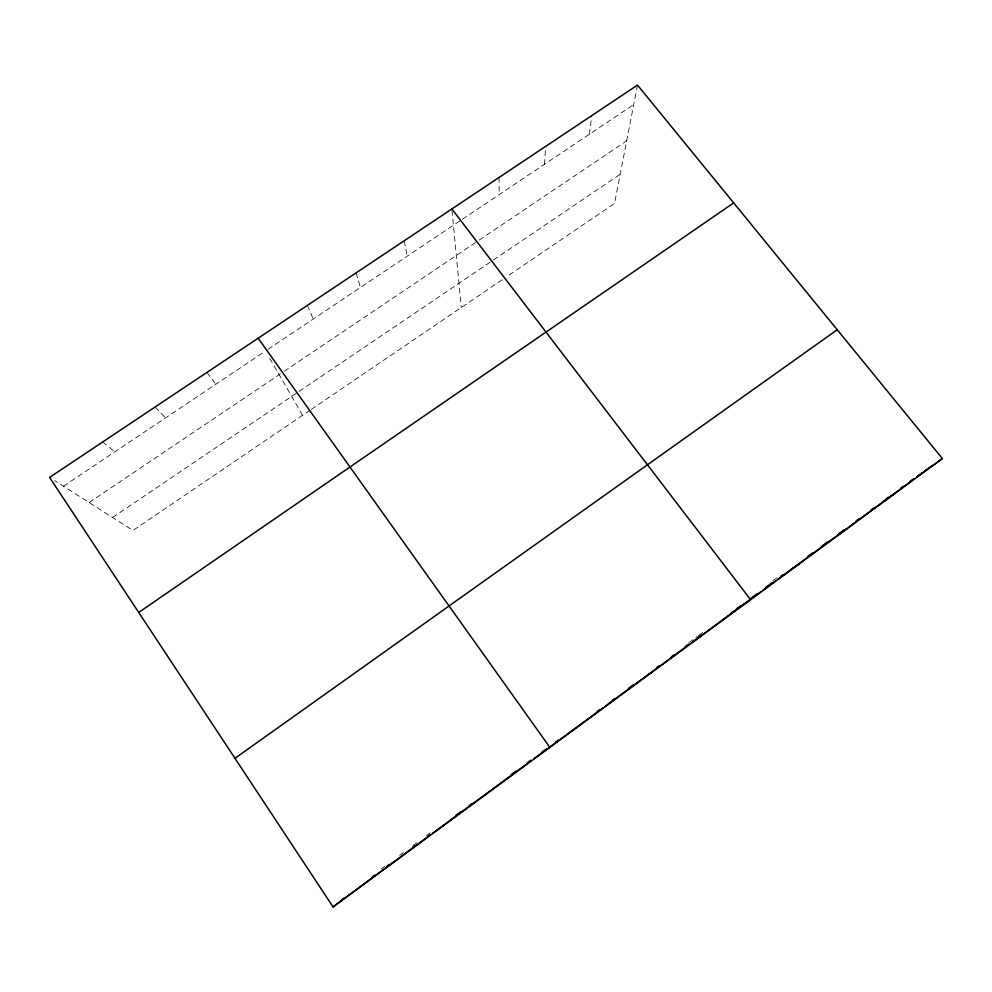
<?xml version="1.0" encoding="UTF-8"?>
<svg xmlns="http://www.w3.org/2000/svg" width="992" height="992" viewBox="0 0 992 992"><rect width="100%" height="100%" fill="white"/><g stroke="black" fill="none" stroke-linecap="round" stroke-linejoin="round"><path stroke-width="0.74" stroke-dasharray="4.96 3.72" d="M544.496 164.3L545.674 146.37M589.335 134.292L591.827 115.568M637.509 85.089L614.532 203.472L507.532 276.136M381.201 868.93L384.908 866.214M399.702 855.34L403.397 852.612M413.23 845.382L416.9 842.692M426.659 835.5L430.317 832.809M688.882 642.655L697.426 636.368M698.653 635.463L703.539 631.879M773.09 580.717L776.798 577.989M310.087 410.204L132.99 530.46L54.647 480.599M311.339 409.349L502.56 279.508M112.604 517.489L297.898 392.2M299.15 391.356L492.156 260.846M493.433 259.978L620.198 174.27M89.119 502.547L283.005 372.087M284.295 371.219L477.921 240.944M479.186 240.089L626.684 140.839M63.463 486.216L264.256 351.85M268.038 349.308L461.057 220.137M462.322 219.294L633.727 104.582M102.635 442.01L114.812 451.856M155.062 407.018L165.602 417.868M206.906 372.422L215.834 384.251M269.737 358.31L302.548 415.326M307.384 305.375L313.236 319.064M356.066 272.899L360.456 287.469M404.228 240.758L407.179 256.196M452.017 210.44L461.268 307.545M499.026 177.506L499.199 194.618"/><path stroke-width="1.49" d="M442.767 826.175L444.776 824.278L432.512 833.305M388.244 866.301L392.026 863.09M333.039 906.911L942.4 458.577L637.509 85.089L49.6 477.4L333.039 906.911L430.057 835.103M341.843 899.769L343.976 898.033M372.149 876.928L374.592 875.13M386.793 866.152L389.236 864.354M412.598 847.168L415.078 845.345M427.44 836.244L429.92 834.433M455.812 815.387L460.71 811.778M469.278 805.479L471.721 803.681M511.066 774.74L516.026 771.094M527.198 762.873L530.918 760.132M542.091 751.911L547.088 748.613M555.594 741.979L558.05 740.181M597.258 711.326L599.751 709.503M612.176 700.364L614.668 698.529M628.333 688.473L633.305 684.815M656.729 667.591L659.184 665.781M671.485 656.729L673.952 654.918M685.001 646.784L688.659 644.106M698.393 636.938L700.836 635.14M736.25 609.088L741.21 605.442M751.118 598.151L757.305 593.6M765.973 587.227L772.16 582.676M780.754 576.352L783.209 574.554M807.711 556.524L812.609 552.916M821.264 546.555L827.502 541.967M838.724 533.708L843.721 530.038M856.195 520.862L858.688 519.027M871.063 509.925L873.53 508.102M885.881 499.026L888.348 497.203M900.699 488.126L903.166 486.303M446.016 823.36L531.266 760.653M533.721 758.843L547.212 748.91M602.776 708.04L548.44 748.018L549.866 747.373L258.168 338.222M605.219 706.242L688.932 644.651M691.412 642.828L741.731 605.814L736.882 609.051M760.38 592.1L742.946 604.909L750.597 599.689L451.881 208.965M762.86 590.265L775.31 581.101M777.802 579.278L835.797 536.61M846.771 528.538L837.025 535.705L847.577 528.339M849.202 526.752L914.227 478.913M916.695 477.09L929.07 467.988M234.98 758.31L837.236 329.753M910.383 481.17L913.979 478.64M917.526 476.135L922.138 472.874M924.445 471.25L942.4 458.577M883.289 501.667L895.255 493.26M790.24 570.115L799.366 563.816M138.719 612.448L733.683 202.901M731.104 612.994L734.526 610.663M695.132 640.088L701.282 635.984M646.784 675.664L651.397 672.688M597.891 711.636L600.929 709.813"/></g></svg>
